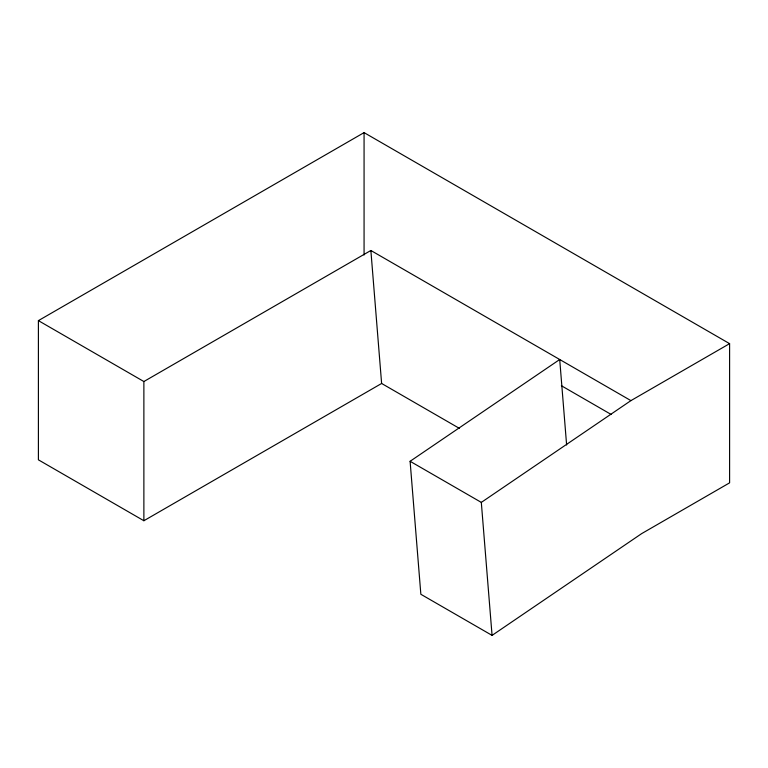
<?xml version="1.0" encoding="UTF-8"?>
<svg xmlns="http://www.w3.org/2000/svg" width="768" height="768" viewBox="0 0 768 768"><rect width="100%" height="100%" fill="white"/><g stroke="black" fill="none" stroke-linecap="round" stroke-linejoin="round"><path stroke-width="1.15" d="M459.437 428.4L381.619 383.472L143.875 520.733L38.4 459.83L38.4 320.63L364.07 132.614L729.6 343.651L729.6 482.842L641.674 533.606L492.067 635.386L420.854 594.278L410.102 461.29L559.709 359.51L566.621 444.998M492.067 635.386L481.315 502.397L630.922 400.618L729.6 343.651M38.4 320.63L143.875 381.533L370.867 250.483L630.922 400.618M561.37 385.718L611.222 414.499M410.102 461.29L481.315 502.397M370.867 250.483L381.619 383.472M364.07 132.614L364.07 255.005M143.875 381.533L143.875 520.733"/></g></svg>
